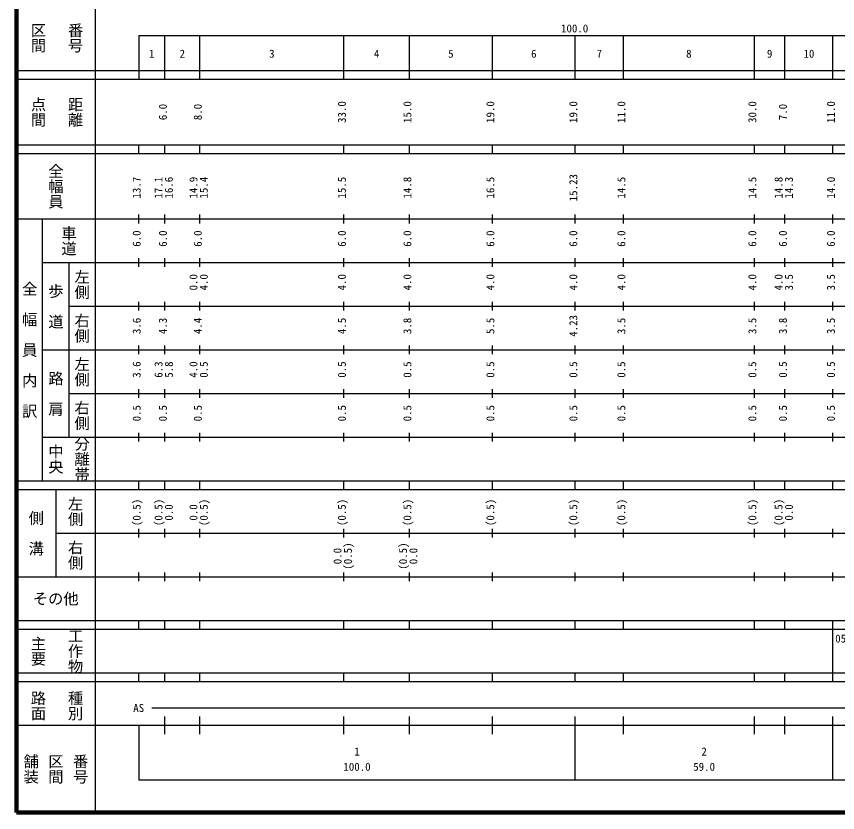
# Model space of a CAD drawing. Units: millimetres on the paper, enlarged 1000 times. Extents: x 40000 to 680000, y 20000 to 380000.
# Drawn here: x 40000 to 228064, y 20000 to 202409 of the extents above; entities that cross this region are included whole.
import ezdxf
from ezdxf.enums import TextEntityAlignment as Align

# ---------------------------------------------------------------- set-up
doc = ezdxf.new("R2010")
doc.units = ezdxf.units.MM
doc.header["$LTSCALE"] = 1000
doc.layers.add('M-TTL', color=2, linetype='Continuous', lineweight=140)
doc.layers.add('M-TTL-BAND', color=7, linetype='Continuous', lineweight=25)
doc.styles.add('@ＭＳ ゴシック', font='')
doc.styles.add('ＭＳ ゴシック', font='')
doc.styles.get('@ＭＳ ゴシック').set_extended_font_data('@MS Gothic')
doc.styles.get('ＭＳ ゴシック').set_extended_font_data('MS Gothic')

msp = doc.modelspace()

# ---------------------------------------------------------------- linework, layer by layer
at = {"layer": 'M-TTL'}
for p, q in [((40000, 380000), (40000, 20000)), ((40000, 20000), (680000, 20000))]:
    msp.add_line(p, q, dxfattribs=at)
at = {"layer": 'M-TTL-BAND'}
for p, q in [((58000, 370000), (58000, 20000)), ((68000, 198000), (579000, 198000)), ((68000, 198000), (68000, 188000)), ((74000, 188000), (74000, 198000)), ((82000, 188000), (82000, 198000)), ((115000, 188000), (115000, 198000)), ((130000, 188000), (130000, 198000)), ((149000, 188000), (149000, 198000)), ((168000, 188000), (168000, 198000)), ((179000, 188000), (179000, 198000)), ((209000, 188000), (209000, 198000)), ((216000, 188000), (216000, 198000)), ((227000, 188000), (227000, 198000)), ((40000, 190000), (579000, 190000)), ((40000, 188000), (579000, 188000)), ((40000, 173000), (579000, 173000)), ((68000, 171000), (68000, 173000)), ((74000, 171000), (74000, 173000)), ((82000, 171000), (82000, 173000)), ((115000, 171000), (115000, 173000)), ((130000, 171000), (130000, 173000)), ((149000, 171000), (149000, 173000)), ((168000, 171000), (168000, 173000)), ((179000, 171000), (179000, 173000)), ((209000, 171000), (209000, 173000)), ((216000, 171000), (216000, 173000)), ((227000, 171000), (227000, 173000)), ((40000, 171000), (579000, 171000)), ((68000, 155000), (68000, 157000)), ((74000, 155000), (74000, 157000)), ((82000, 155000), (82000, 157000)), ((115000, 155000), (115000, 157000)), ((130000, 155000), (130000, 157000)), ((149000, 155000), (149000, 157000)), ((168000, 155000), (168000, 157000)), ((179000, 155000), (179000, 157000)), ((209000, 155000), (209000, 157000)), ((216000, 155000), (216000, 157000)), ((227000, 155000), (227000, 157000)), ((40000, 156000), (579000, 156000)), ((46000, 96000), (46000, 156000)), ((68000, 145000), (68000, 147000)), ((74000, 145000), (74000, 147000)), ((82000, 145000), (82000, 147000)), ((115000, 145000), (115000, 147000)), ((130000, 145000), (130000, 147000)), ((149000, 145000), (149000, 147000)), ((168000, 145000), (168000, 147000)), ((179000, 145000), (179000, 147000)), ((209000, 145000), (209000, 147000)), ((216000, 145000), (216000, 147000)), ((227000, 145000), (227000, 147000)), ((46000, 146000), (579000, 146000)), ((52000, 146000), (52000, 106000)), ((52000, 136000), (579000, 136000)), ((68000, 135000), (68000, 137000)), ((74000, 135000), (74000, 137000)), ((82000, 135000), (82000, 137000)), ((115000, 135000), (115000, 137000)), ((130000, 135000), (130000, 137000)), ((149000, 135000), (149000, 137000)), ((168000, 135000), (168000, 137000)), ((179000, 135000), (179000, 137000)), ((209000, 135000), (209000, 137000)), ((216000, 135000), (216000, 137000)), ((227000, 135000), (227000, 137000)), ((68000, 125000), (68000, 127000)), ((74000, 125000), (74000, 127000)), ((82000, 125000), (82000, 127000)), ((115000, 125000), (115000, 127000)), ((130000, 125000), (130000, 127000)), ((149000, 125000), (149000, 127000)), ((168000, 125000), (168000, 127000)), ((179000, 125000), (179000, 127000)), ((209000, 125000), (209000, 127000)), ((216000, 125000), (216000, 127000)), ((227000, 125000), (227000, 127000)), ((46000, 126000), (579000, 126000)), ((68000, 115000), (68000, 117000)), ((74000, 115000), (74000, 117000)), ((82000, 115000), (82000, 117000)), ((115000, 115000), (115000, 117000)), ((130000, 115000), (130000, 117000)), ((149000, 115000), (149000, 117000)), ((168000, 115000), (168000, 117000)), ((179000, 115000), (179000, 117000)), ((209000, 115000), (209000, 117000)), ((216000, 115000), (216000, 117000)), ((227000, 115000), (227000, 117000)), ((52000, 116000), (579000, 116000)), ((46000, 106000), (579000, 106000)), ((68000, 105000), (68000, 107000)), ((74000, 105000), (74000, 107000)), ((82000, 105000), (82000, 107000)), ((115000, 105000), (115000, 107000)), ((130000, 105000), (130000, 107000)), ((149000, 105000), (149000, 107000)), ((168000, 105000), (168000, 107000)), ((179000, 105000), (179000, 107000)), ((209000, 105000), (209000, 107000)), ((216000, 105000), (216000, 107000)), ((227000, 105000), (227000, 107000)), ((40000, 96000), (579000, 96000)), ((68000, 94000), (68000, 96000)), ((74000, 94000), (74000, 96000)), ((82000, 94000), (82000, 96000)), ((115000, 94000), (115000, 96000)), ((130000, 94000), (130000, 96000)), ((149000, 94000), (149000, 96000)), ((168000, 94000), (168000, 96000)), ((179000, 94000), (179000, 96000)), ((209000, 94000), (209000, 96000)), ((216000, 94000), (216000, 96000)), ((227000, 94000), (227000, 96000)), ((40000, 94000), (579000, 94000)), ((49000, 94000), (49000, 74000)), ((68000, 83000), (68000, 85000)), ((74000, 83000), (74000, 85000)), ((82000, 83000), (82000, 85000)), ((115000, 83000), (115000, 85000)), ((130000, 83000), (130000, 85000)), ((149000, 83000), (149000, 85000)), ((168000, 83000), (168000, 85000)), ((179000, 83000), (179000, 85000)), ((209000, 83000), (209000, 85000)), ((216000, 83000), (216000, 85000)), ((227000, 83000), (227000, 85000)), ((49000, 84000), (579000, 84000)), ((40000, 74000), (579000, 74000)), ((68000, 73000), (68000, 75000)), ((74000, 73000), (74000, 75000)), ((82000, 73000), (82000, 75000)), ((115000, 73000), (115000, 75000)), ((130000, 73000), (130000, 75000)), ((149000, 73000), (149000, 75000)), ((168000, 73000), (168000, 75000)), ((179000, 73000), (179000, 75000)), ((209000, 73000), (209000, 75000)), ((216000, 73000), (216000, 75000)), ((227000, 73000), (227000, 75000)), ((40000, 64000), (579000, 64000)), ((68000, 62000), (68000, 64000)), ((74000, 62000), (74000, 64000)), ((82000, 62000), (82000, 64000)), ((115000, 62000), (115000, 64000)), ((130000, 62000), (130000, 64000)), ((149000, 62000), (149000, 64000)), ((168000, 62000), (168000, 64000)), ((179000, 62000), (179000, 64000)), ((209000, 62000), (209000, 64000)), ((216000, 62000), (216000, 64000)), ((227000, 62000), (227000, 64000)), ((40000, 62000), (579000, 62000)), ((227000, 52000), (227000, 62000)), ((40000, 52000), (579000, 52000)), ((68000, 50000), (68000, 52000)), ((74000, 50000), (74000, 52000)), ((82000, 50000), (82000, 52000)), ((115000, 50000), (115000, 52000)), ((130000, 50000), (130000, 52000)), ((149000, 50000), (149000, 52000)), ((168000, 50000), (168000, 52000)), ((179000, 50000), (179000, 52000)), ((209000, 50000), (209000, 52000)), ((216000, 50000), (216000, 52000)), ((227000, 50000), (227000, 52000)), ((40000, 50000), (579000, 50000)), ((71000, 44000), (565000, 44000)), ((74000, 38000), (74000, 42000)), ((82000, 38000), (82000, 42000)), ((115000, 38000), (115000, 42000)), ((130000, 38000), (130000, 42000)), ((149000, 38000), (149000, 42000)), ((168000, 27500), (168000, 42000)), ((179000, 38000), (179000, 42000)), ((209000, 38000), (209000, 42000)), ((216000, 38000), (216000, 42000)), ((227000, 27500), (227000, 42000)), ((40000, 40000), (579000, 40000)), ((68000, 40000), (68000, 27500)), ((68000, 27500), (579000, 27500))]:
    msp.add_line(p, q, dxfattribs=at)

# ---------------------------------------------------------------- texts
at = {"layer": 'M-TTL-BAND', "style": '@ＭＳ ゴシック'}
for s, p in [('区間', (45000, 197500)), ('番号', (53500, 197500)), ('点間', (45000, 180500)), ('距離', (53500, 180500)), ('全幅員', (49000, 163500)), ('車道', (52000, 151000)), ('左側', (55000, 141000)), ('全\u3000幅\u3000員\u3000内\u3000訳', (43000, 126000)), ('歩\u3000道', (49000, 136000)), ('右側', (55000, 131000)), ('左側', (55000, 121000)), ('路\u3000肩', (49000, 116000)), ('右側', (55000, 111000)), ('分離帯', (55000, 101000)), ('中央', (49000, 101000)), ('左側', (53500, 89000)), ('側\u3000溝', (44500, 84000)), ('右側', (53500, 79000)), ('主要', (45000, 57000)), ('工作物', (53500, 57000)), ('路面', (45000, 44500)), ('種別', (53500, 44500)), ('舗装', (43333, 30000)), ('区間', (49000, 30000)), ('番号', (54667, 30000))]:
    msp.add_text(s, height=2566, rotation=270, dxfattribs=at).set_placement(p, align=Align.MIDDLE_CENTER)
at = {"layer": 'M-TTL-BAND', "style": 'ＭＳ ゴシック'}
for s, p in [('100.0', (167844, 198195)), ('1', (71000, 192405)), ('2', (78000, 192405)), ('3', (98500, 192405)), ('4', (122500, 192405)), ('5', (139500, 192405)), ('6', (158500, 192405)), ('7', (173500, 192405)), ('8', (194000, 192405)), ('9', (212500, 192405)), ('10', (221500, 192405)), ('AS', (68000, 42500)), ('1', (118000, 32523)), ('2', (197500, 32523)), ('100.0', (118000, 29033)), ('59.0', (197500, 29033))]:
    msp.add_text(s, height=1833, dxfattribs=at).set_placement(p, align=Align.BOTTOM_CENTER)
for s, p in [('33.0', (116000, 180500)), ('15.0', (131000, 180500)), ('19.0', (150000, 180500)), ('19.0', (169000, 180500)), ('11.0', (180000, 180500)), ('30.0', (210000, 180500)), ('11.0', (228000, 180500)), ('6.0', (75000, 180500)), ('8.0', (83000, 180500)), ('7.0', (217000, 180500)), ('13.7', (69000, 163174)), ('17.1', (74000, 163174)), ('16.6', (76370, 163174)), ('14.9', (82000, 163174)), ('15.4', (84370, 163174)), ('15.5', (116000, 163174)), ('14.8', (131000, 163174)), ('16.5', (150000, 163174)), ('15.23', (169000, 163174)), ('14.5', (180000, 163174)), ('14.5', (210000, 163174)), ('14.8', (216000, 163174)), ('14.3', (218370, 163174)), ('14.0', (228000, 163174)), ('6.0', (69000, 151500)), ('6.0', (75000, 151500)), ('6.0', (83000, 151500)), ('6.0', (116000, 151500)), ('6.0', (131000, 151500)), ('6.0', (150000, 151500)), ('6.0', (169000, 151500)), ('6.0', (180000, 151500)), ('6.0', (210000, 151500)), ('6.0', (217000, 151500)), ('6.0', (228000, 151500)), ('0.0', (82000, 141500)), ('4.0', (84370, 141500)), ('4.0', (116000, 141500)), ('4.0', (131000, 141500)), ('4.0', (150000, 141500)), ('4.0', (169000, 141500)), ('4.0', (180000, 141500)), ('4.0', (210000, 141500)), ('4.0', (216000, 141500)), ('3.5', (218370, 141500)), ('3.5', (228000, 141500)), ('4.23', (169000, 131500)), ('3.6', (69000, 131500)), ('4.3', (75000, 131500)), ('4.4', (83000, 131500)), ('4.5', (116000, 131500)), ('3.8', (131000, 131500)), ('5.5', (150000, 131500)), ('3.5', (180000, 131500)), ('3.5', (210000, 131500)), ('3.8', (217000, 131500)), ('3.5', (228000, 131500)), ('3.6', (69000, 121500)), ('6.3', (74000, 121500)), ('5.8', (76370, 121500)), ('4.0', (82000, 121500)), ('0.5', (84370, 121500)), ('0.5', (116000, 121500)), ('0.5', (131000, 121500)), ('0.5', (150000, 121500)), ('0.5', (169000, 121500)), ('0.5', (180000, 121500)), ('0.5', (210000, 121500)), ('0.5', (217000, 121500)), ('0.5', (228000, 121500)), ('0.5', (69000, 111500)), ('0.5', (75000, 111500)), ('0.5', (83000, 111500)), ('0.5', (116000, 111500)), ('0.5', (131000, 111500)), ('0.5', (150000, 111500)), ('0.5', (169000, 111500)), ('0.5', (180000, 111500)), ('0.5', (210000, 111500)), ('0.5', (217000, 111500)), ('0.5', (228000, 111500)), ('(0.5)', (69000, 88764)), ('(0.5)', (74000, 88764)), ('0.0', (76370, 88764)), ('0.0', (82000, 88764)), ('(0.5)', (84370, 88764)), ('(0.5)', (116000, 88764)), ('(0.5)', (131000, 88764)), ('(0.5)', (150000, 88764)), ('(0.5)', (169000, 88764)), ('(0.5)', (180000, 88764)), ('(0.5)', (210000, 88764)), ('(0.5)', (216000, 88764)), ('0.0', (218370, 88764)), ('(0.5)', (117370, 78764)), ('(0.5)', (130000, 78764)), ('0.0', (115000, 78764)), ('0.0', (132370, 78764))]:
    msp.add_text(s, height=1833, rotation=90, dxfattribs=at).set_placement(p, align=Align.BOTTOM_CENTER)
msp.add_text('その他', height=2566, dxfattribs=at).set_placement((49000, 69000), align=Align.MIDDLE_CENTER)
msp.add_text('05129', height=1833, dxfattribs=at).set_placement((227525, 58405), align=Align.BOTTOM_LEFT)

doc.saveas('drawing.dxf')
